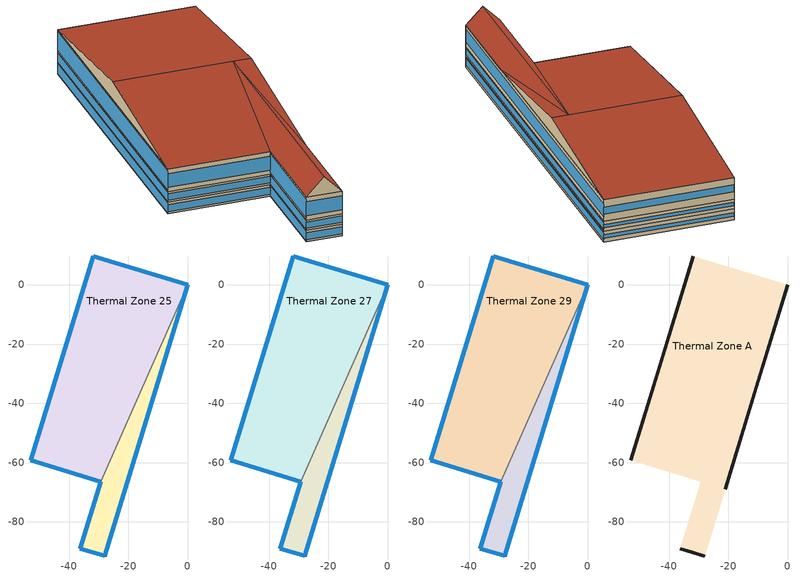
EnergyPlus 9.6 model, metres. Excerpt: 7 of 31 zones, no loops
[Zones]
Thermal Zone 25
 floor to Thermal Zone 23 (Interior Floor): 0,0 -29.35,-66.42 -52.87,-59.23 -31.79,9.72 z74.86
 wall outside (Ext Wall): 0,0 -31.79,9.72 -52.87,-59.23 -29.35,-66.42 z74.86:77.81
 wall to Thermal Zone 26 (Interior Wall): -29.35,-66.42 0,0 z74.86:77.81
 window (Ext Window): -31.79,9.71 -52.86,-59.22 z75.15:77.52; -52.86,-59.23 -29.36,-66.42 z75.44:77.23; -0.01,0 -31.78,9.72 z75.86:76.81
Thermal Zone 26
 floor to Thermal Zone 24 (Interior Floor): 0,0 -27.98,-91.53 -36.25,-89 -29.35,-66.42 z74.86
 wall outside (Ext Wall): -29.35,-66.42 -36.25,-89 -27.98,-91.53 0,0 z74.86:77.81
 window (Ext Window): -29.35,-66.43 -36.25,-88.99 z75.15:77.52; -36.25,-89 -27.99,-91.53 z75.44:77.23; -27.98,-91.52 0,-0.01 z75.46:77.21
Thermal Zone 27
 floor to Thermal Zone 25 (Interior Floor): 0,0 -29.35,-66.42 -52.87,-59.23 -31.79,9.72 z77.81
 wall outside (Ext Wall): 0,0 -31.79,9.72 -52.87,-59.23 -29.35,-66.42 z77.81:80.44
 wall to Thermal Zone 28 (Interior Wall): -29.35,-66.42 0,0 z77.81:80.44
 window (Ext Window): -31.79,9.71 -52.86,-59.22 z78.07:80.18; -52.86,-59.23 -29.36,-66.42 z78.32:79.93; -0.01,0 -31.78,9.72 z78.7:79.55
Thermal Zone 28
 floor to Thermal Zone 26 (Interior Floor): 0,0 -27.98,-91.53 -36.25,-89 -29.35,-66.42 z77.81
 wall outside (Ext Wall): -29.35,-66.42 -36.25,-89 -27.98,-91.53 0,0 z77.81:80.44
 window (Ext Window): -29.35,-66.43 -36.25,-88.99 z78.07:80.18; -36.25,-89 -27.99,-91.53 z78.32:79.93; -27.98,-91.52 0,-0.01 z78.35:79.9
Thermal Zone 29
 floor to Thermal Zone 27 (Interior Floor): 0,0 -29.35,-66.42 -52.87,-59.23 -31.79,9.72 z80.44
 wall outside (Ext Wall): 0,0 -31.79,9.72 -52.87,-59.23 -29.35,-66.42 z80.44:86.24
 wall to Thermal Zone 30 (Interior Wall): -29.35,-66.42 0,0 z80.44:86.24
 window (Ext Window): -31.79,9.71 -52.86,-59.22 z81.02:85.66; -52.86,-59.23 -29.36,-66.42 z81.57:85.11; -0.01,0 -31.78,9.72 z82.41:84.27
Thermal Zone 30
 floor to Thermal Zone 28 (Interior Floor): 0,0 -27.98,-91.53 -36.25,-89 -29.35,-66.42 z80.44
 wall outside (Ext Wall): -29.35,-66.42 -36.25,-89 -27.98,-91.53 0,0 z80.44:86.24
 window (Ext Window): -29.35,-66.43 -36.25,-88.99 z81.02:85.66; -36.25,-89 -27.99,-91.53 z81.57:85.11; -27.98,-91.52 0,-0.01 z81.63:85.05
Thermal Zone A
 floor to Thermal Zone 29 (Interior Floor): 0,0 -29.35,-66.42 -52.87,-59.23 -31.79,9.72 z86.24
 floor to Thermal Zone 30 (Interior Floor): 0,0 -27.98,-91.53 -36.25,-89 -29.35,-66.42 z86.24
 wall outside (Ext Wall): -31.79,9.72,86.24 -52.87,-59.23,86.24 -42.33,-24.76,90.72; 0,0,86.24 -10.54,-34.47,90.72 -21.08,-68.95,86.24; -32.12,-90.26,90.72 -36.25,-89,86.24 -27.98,-91.53,86.24
 roof outside (Ext Roof): 0,0,86.24 -31.79,9.72,86.24 -42.33,-24.76,90.72 -10.54,-34.47,90.72; -14.68,-33.21,90.72 -42.33,-24.76,90.72 -52.87,-59.23,86.24 -29.35,-66.42,86.24; -10.54,-34.47,90.72 -14.68,-33.21,90.72 -21.08,-68.95,86.24; -21.08,-68.95,86.24 -14.68,-33.21,90.72 -32.12,-90.26,90.72 -27.98,-91.53,86.24; -14.68,-33.21,90.72 -29.35,-66.42,86.24 -36.25,-89,86.24 -32.12,-90.26,90.72
[Building]
Building 1: North Axis {deg}=-0
[Site:Location]
Washington Dc Dulles IntL Ar: Latitude {deg}=38.98; Longitude {deg}=-77.47; Time Zone {hr}=-5; Elevation {m}=82
[SizingPeriod:DesignDay] Month=7; Day of Month=21; Day Type=SummerDesignDay; Daily Dry-Bulb Temperature Range {deltaC}=14.4; Dry-Bulb Temperature Range Modifier Type=DefaultMultipliers; Barometric Pressure {Pa}=86790; Wind Speed {m/s}=5; Wind Direction {deg}=340; Rain Indicator=No; Snow Indicator=No; Daylight Saving Time Indicator=No; Solar Model Indicator=ASHRAETau; ASHRAE Clear Sky Optical Depth for Beam Irradiance (taub)=0.339; ASHRAE Clear Sky Optical Depth for Diffuse Irradiance (taud)=2.366; Begin Environment Reset Mode=FullResetAtBeginEnvironment
Name | Maximum Dry-Bulb Temperature {C} | Humidity Condition Type | Wetbulb or DewPoint at Maximum Dry-Bulb {C} | Enthalpy at Maximum Dry-Bulb {J/kg}
SALT-LAKE-CITY-IAP Ann Clg .4% Condns DB=>MWB | 36.5 | Wetbulb | 17.1
SALT-LAKE-CITY-IAP Ann Clg .4% Condns DP=>MDB | 22.5 | Dewpoint | 15.6
SALT-LAKE-CITY-IAP Ann Clg .4% Condns Enth=>MDB | 30.8 | Enthalpy |  | 59300
SALT-LAKE-CITY-IAP Ann Clg .4% Condns WB=>MDB | 31.2 | Wetbulb | 19
[Material] Thermal Absorptance=0.9
Name | Roughness | Thickness m | Conductivity W/m-K | Density kg/m3 | Specific Heat J/kg-K | Solar Absorptance | Visible Absorptance
wall concrete | MediumRough | 0.03 | 0.5 | 2243 | 837 | 0.65 | 0.65
roof concrete | MediumRough | 0.05 | 0.5 | 2243 | 837 | 0.65 | 0.65
Wall Insulation [18]; Roof Insulation [18] | MediumRough | 0.1693 | 0.049 | 265 | 836.8 | 0.7 | 0.7
F16 Acoustic tile | MediumSmooth | 0.0191 | 0.06 | 368 | 590 | 0.3 | 0.3
M11 100mm lightweight concrete | MediumRough | 0.1016 | 0.53 | 1280 | 840 | 0.5 | 0.5
G01a 19mm gypsum board | MediumSmooth | 0.019 | 0.16 | 800 | 1090 | 0.4 | 0.4
[Material:AirGap]
Name | Thermal Resistance m2-K/W
F04 Wall air space resistance | 0.15
F05 Ceiling air space resistance | 0.18
[WindowMaterial:SimpleGlazingSystem]
Window Material Simple Glazing System: U-Factor W/m2-K=1.8; Solar Heat Gain Coefficient=0.3
[Construction]
Ext Roof: roof concrete, Roof Insulation [18]
Ext Wall: wall concrete, Wall Insulation [18]
Ext Window: Window Material Simple Glazing System
Interior Floor: F16 Acoustic tile, F05 Ceiling air space resistance, M11 100mm lightweight concrete
Interior Wall: G01a 19mm gypsum board, F04 Wall air space resistance, G01a 19mm gypsum board
[Zone]
Thermal Zone 25; Thermal Zone 26: 197, 0, 0, 74.86, , 1, , , , , , Yes
Thermal Zone 27; Thermal Zone 28: 197, 0, 0, 77.81, , 1, , , , , , Yes
Thermal Zone 29; Thermal Zone 30: 197, 0, 0, 80.44, , 1, , , , , , Yes
Thermal Zone A: 197, 0, 0, 86.24, , 1, , , , , , No
